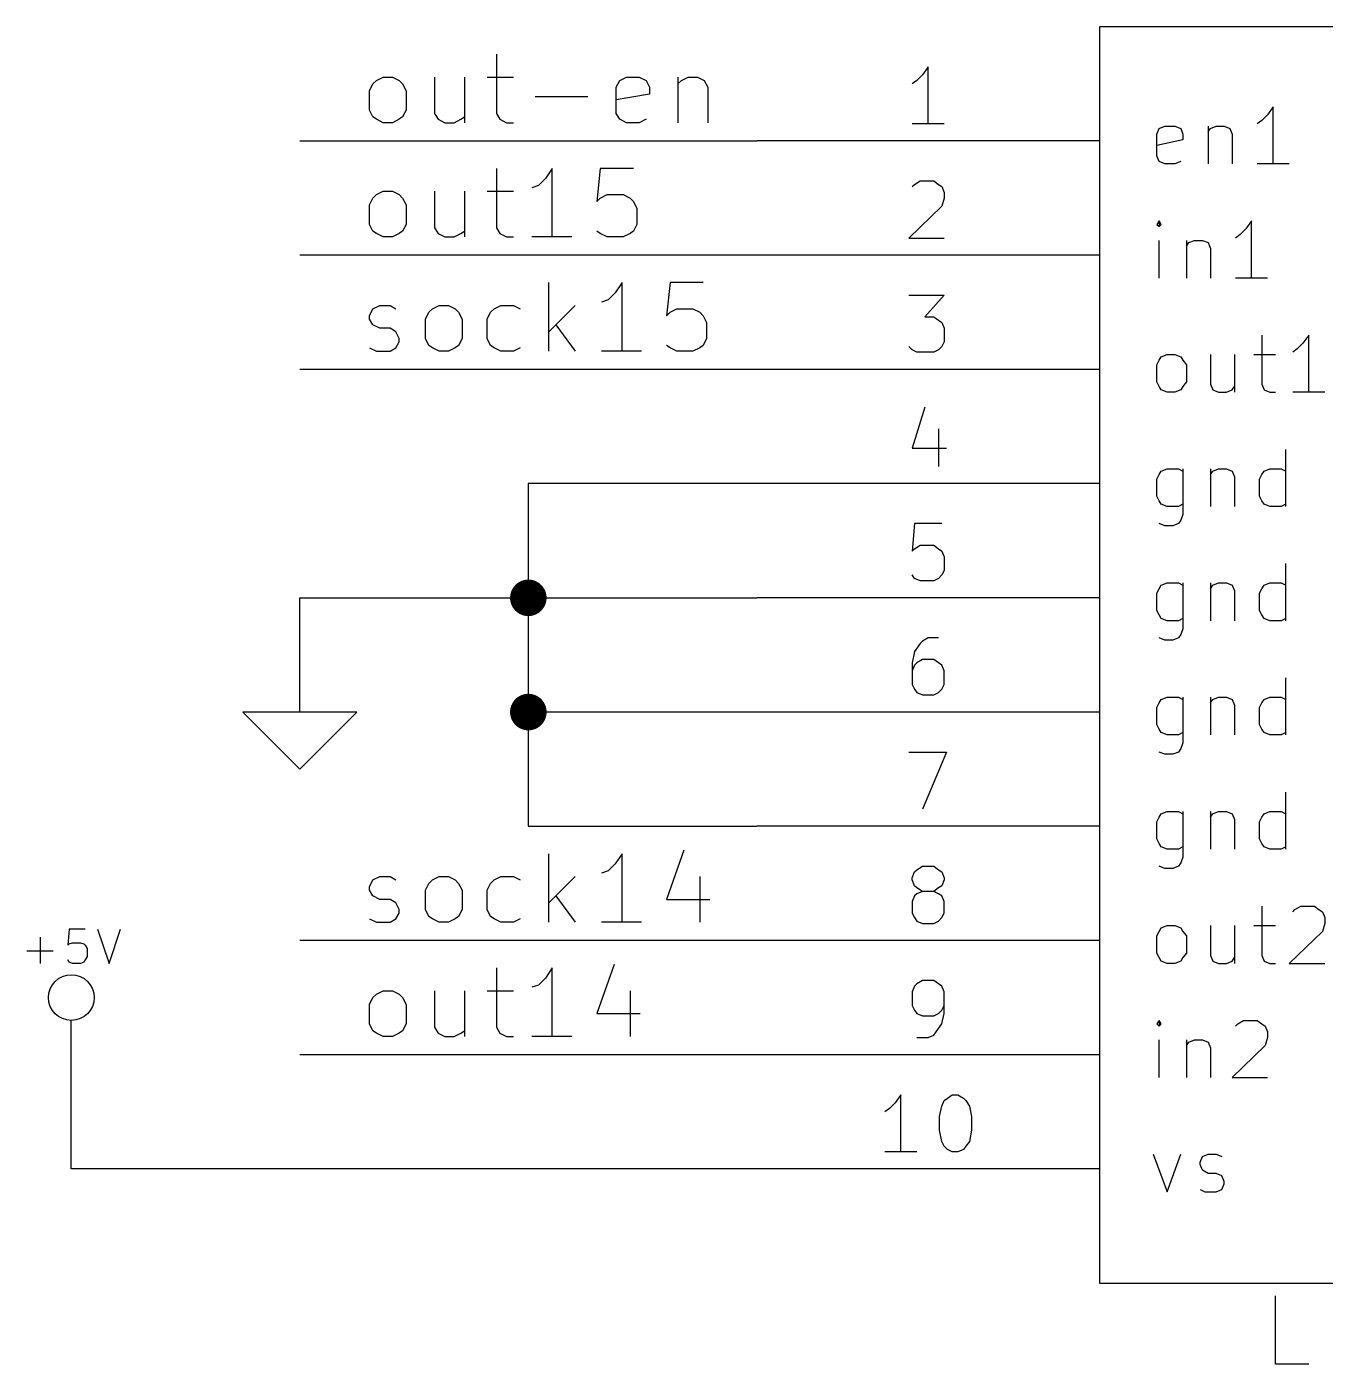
# Model space of a CAD drawing. Extents: x 4000 to 326700, y 4000 to 230000.
# Drawn here: x 204610 to 215975, y 108290 to 120000 of the extents above; entities that cross this region are included whole.
import ezdxf

# ---------------------------------------------------------------- set-up
doc = ezdxf.new("R2010")
doc.units = 0
for name, color, linetype in [('BLACK', 1, 'CONTINUOUS'), ('CYAN', 4, 'CONTINUOUS'), ('GREEN', 3, 'CONTINUOUS'), ('RED', 5, 'CONTINUOUS')]:
    doc.layers.add(name, color=color, linetype=linetype)

msp = doc.modelspace()

# ---------------------------------------------------------------- linework, layer by layer
at = {"layer": 'BLACK'}
for p, q in [((208720, 119760), (208720, 119240)), ((207670, 119530), (207730, 119560)), ((207730, 119560), (207810, 119560)), ((207810, 119560), (207870, 119530)), ((208180, 119560), (208180, 119240)), ((208440, 119560), (208440, 119160)), ((208640, 119560), (208870, 119560)), ((209800, 119530), (209860, 119560)), ((209860, 119560), (209970, 119560)), ((209970, 119560), (210030, 119530)), ((210310, 119560), (210310, 119160)), ((210340, 119530), (210400, 119560)), ((210400, 119560), (210480, 119560)), ((210480, 119560), (210540, 119530)), ((207610, 119440), (207640, 119500)), ((207640, 119500), (207670, 119530)), ((207870, 119530), (207900, 119500)), ((207900, 119500), (207930, 119440)), ((209770, 119470), (209800, 119530)), ((209770, 119240), (209770, 119470)), ((210030, 119530), (210060, 119470)), ((210060, 119470), (210060, 119410)), ((210310, 119500), (210340, 119530)), ((210540, 119530), (210570, 119470)), ((210570, 119470), (210570, 119160)), ((207610, 119270), (207610, 119440)), ((207930, 119440), (207930, 119270)), ((209060, 119390), (209520, 119390)), ((210060, 119410), (209770, 119360)), ((207640, 119210), (207610, 119270)), ((207670, 119190), (207640, 119210)), ((207900, 119210), (207870, 119190)), ((207930, 119270), (207900, 119210)), ((208180, 119240), (208210, 119190)), ((208410, 119190), (208440, 119210)), ((208720, 119240), (208750, 119190)), ((209800, 119190), (209770, 119240)), ((207730, 119160), (207670, 119190)), ((207810, 119160), (207730, 119160)), ((207870, 119190), (207810, 119160)), ((208210, 119190), (208270, 119160)), ((208270, 119160), (208350, 119160)), ((208350, 119160), (208410, 119190)), ((208750, 119190), (208810, 119160)), ((208810, 119160), (208870, 119160)), ((209860, 119160), (209800, 119190)), ((209970, 119160), (209860, 119160)), ((210030, 119190), (209970, 119160)), ((208720, 118760), (208720, 118240)), ((209210, 118760), (209150, 118670)), ((209210, 118160), (209210, 118760)), ((209630, 118760), (209600, 118470)), ((209920, 118760), (209630, 118760)), ((209150, 118670), (209090, 118610)), ((207640, 118500), (207670, 118530)), ((207670, 118530), (207730, 118560)), ((207730, 118560), (207810, 118560)), ((207810, 118560), (207870, 118530)), ((207870, 118530), (207900, 118500)), ((208180, 118560), (208180, 118240)), ((208440, 118560), (208440, 118160)), ((208640, 118560), (208870, 118560)), ((209090, 118610), (209030, 118590)), ((209630, 118500), (209690, 118530)), ((209690, 118530), (209830, 118530)), ((209830, 118530), (209890, 118500)), ((207610, 118440), (207640, 118500)), ((207610, 118270), (207610, 118440)), ((207900, 118500), (207930, 118440)), ((207930, 118440), (207930, 118270)), ((209600, 118470), (209630, 118500)), ((209890, 118500), (209920, 118470)), ((209920, 118470), (209950, 118410)), ((209950, 118410), (209950, 118270)), ((207640, 118210), (207610, 118270)), ((207670, 118190), (207640, 118210)), ((207730, 118160), (207670, 118190)), ((207810, 118160), (207730, 118160)), ((207870, 118190), (207810, 118160)), ((207900, 118210), (207870, 118190)), ((207930, 118270), (207900, 118210)), ((208180, 118240), (208210, 118190)), ((208210, 118190), (208270, 118160)), ((208270, 118160), (208350, 118160)), ((208350, 118160), (208410, 118190)), ((208410, 118190), (208440, 118210)), ((208720, 118240), (208750, 118190)), ((208750, 118190), (208810, 118160)), ((208810, 118160), (208870, 118160)), ((209380, 118160), (209030, 118160)), ((209630, 118190), (209600, 118210)), ((209690, 118160), (209630, 118190)), ((209830, 118160), (209690, 118160)), ((209890, 118190), (209830, 118160)), ((209920, 118210), (209890, 118190)), ((209950, 118270), (209920, 118210)), ((209180, 117160), (209180, 117760)), ((209820, 117760), (209760, 117670)), ((209820, 117160), (209820, 117760)), ((210240, 117760), (210210, 117470)), ((210530, 117760), (210240, 117760)), ((209700, 117610), (209640, 117590)), ((209760, 117670), (209700, 117610)), ((207610, 117470), (207640, 117530)), ((207610, 117440), (207610, 117470)), ((207640, 117530), (207700, 117560)), ((207700, 117560), (207790, 117560)), ((207790, 117560), (207840, 117530)), ((208100, 117440), (208130, 117500)), ((208130, 117500), (208160, 117530)), ((208160, 117530), (208220, 117560)), ((208220, 117560), (208300, 117560)), ((208300, 117560), (208360, 117530)), ((208360, 117530), (208390, 117500)), ((208390, 117500), (208420, 117440)), ((208640, 117440), (208670, 117500)), ((208670, 117500), (208700, 117530)), ((208700, 117530), (208760, 117560)), ((208760, 117560), (208870, 117560)), ((208870, 117560), (208930, 117530)), ((209410, 117560), (209180, 117330)), ((210210, 117470), (210240, 117500)), ((210240, 117500), (210300, 117530)), ((210300, 117530), (210440, 117530)), ((210440, 117530), (210500, 117500)), ((210500, 117500), (210530, 117470)), ((210530, 117470), (210560, 117410)), ((207640, 117390), (207610, 117440)), ((207700, 117360), (207640, 117390)), ((207790, 117360), (207700, 117360)), ((207840, 117330), (207790, 117360)), ((208100, 117270), (208100, 117440)), ((208420, 117440), (208420, 117270)), ((208640, 117270), (208640, 117440)), ((209240, 117390), (209410, 117160)), ((210560, 117410), (210560, 117270)), ((207870, 117270), (207840, 117330)), ((207840, 117190), (207870, 117240)), ((207870, 117240), (207870, 117270)), ((208130, 117210), (208100, 117270)), ((208420, 117270), (208390, 117210)), ((208670, 117210), (208640, 117270)), ((210560, 117270), (210530, 117210)), ((207610, 117190), (207670, 117160)), ((207670, 117160), (207790, 117160)), ((207790, 117160), (207840, 117190)), ((208160, 117190), (208130, 117210)), ((208220, 117160), (208160, 117190)), ((208300, 117160), (208220, 117160)), ((208360, 117190), (208300, 117160)), ((208390, 117210), (208360, 117190)), ((208700, 117190), (208670, 117210)), ((208760, 117160), (208700, 117190)), ((208870, 117160), (208760, 117160)), ((208930, 117190), (208870, 117160)), ((209990, 117160), (209640, 117160)), ((210240, 117190), (210210, 117210)), ((210300, 117160), (210240, 117190)), ((210440, 117160), (210300, 117160)), ((210500, 117190), (210440, 117160)), ((210530, 117210), (210500, 117190)), ((210360, 112790), (210210, 112360)), ((209180, 112160), (209180, 112760)), ((209760, 112670), (209700, 112610)), ((209820, 112760), (209760, 112670)), ((209820, 112160), (209820, 112760)), ((207640, 112530), (207700, 112560)), ((207700, 112560), (207790, 112560)), ((207790, 112560), (207840, 112530)), ((208160, 112530), (208220, 112560)), ((208220, 112560), (208300, 112560)), ((208300, 112560), (208360, 112530)), ((208700, 112530), (208760, 112560)), ((208760, 112560), (208870, 112560)), ((208870, 112560), (208930, 112530)), ((209410, 112560), (209180, 112330)), ((209700, 112610), (209640, 112590)), ((210500, 112560), (210500, 112160)), ((207610, 112470), (207640, 112530)), ((207610, 112440), (207610, 112470)), ((207640, 112390), (207610, 112440)), ((208100, 112440), (208130, 112500)), ((208100, 112270), (208100, 112440)), ((208130, 112500), (208160, 112530)), ((208360, 112530), (208390, 112500)), ((208390, 112500), (208420, 112440)), ((208420, 112440), (208420, 112270)), ((208640, 112440), (208670, 112500)), ((208640, 112270), (208640, 112440)), ((208670, 112500), (208700, 112530)), ((207700, 112360), (207640, 112390)), ((207790, 112360), (207700, 112360)), ((207840, 112330), (207790, 112360)), ((207870, 112270), (207840, 112330)), ((209240, 112390), (209410, 112160)), ((210210, 112360), (210590, 112360)), ((207610, 112190), (207670, 112160)), ((207790, 112160), (207840, 112190)), ((207840, 112190), (207870, 112240)), ((207870, 112240), (207870, 112270)), ((208130, 112210), (208100, 112270)), ((208160, 112190), (208130, 112210)), ((208220, 112160), (208160, 112190)), ((208360, 112190), (208300, 112160)), ((208390, 112210), (208360, 112190)), ((208420, 112270), (208390, 112210)), ((208670, 112210), (208640, 112270)), ((208700, 112190), (208670, 112210)), ((208760, 112160), (208700, 112190)), ((208930, 112190), (208870, 112160)), ((207670, 112160), (207790, 112160)), ((208300, 112160), (208220, 112160)), ((208870, 112160), (208760, 112160)), ((209990, 112160), (209640, 112160)), ((208720, 111760), (208720, 111240)), ((209210, 111760), (209150, 111670)), ((209210, 111160), (209210, 111760)), ((209750, 111790), (209600, 111360)), ((209090, 111610), (209030, 111590)), ((209150, 111670), (209090, 111610)), ((207610, 111440), (207640, 111500)), ((207640, 111500), (207670, 111530)), ((207670, 111530), (207730, 111560)), ((207730, 111560), (207810, 111560)), ((207810, 111560), (207870, 111530)), ((207870, 111530), (207900, 111500)), ((207900, 111500), (207930, 111440)), ((208180, 111560), (208180, 111240)), ((208440, 111560), (208440, 111160)), ((208640, 111560), (208870, 111560)), ((209890, 111560), (209890, 111160)), ((207610, 111270), (207610, 111440)), ((207930, 111440), (207930, 111270)), ((207640, 111210), (207610, 111270)), ((207930, 111270), (207900, 111210)), ((209600, 111360), (209980, 111360)), ((207670, 111190), (207640, 111210)), ((207730, 111160), (207670, 111190)), ((207810, 111160), (207730, 111160)), ((207870, 111190), (207810, 111160)), ((207900, 111210), (207870, 111190)), ((208180, 111240), (208210, 111190)), ((208210, 111190), (208270, 111160)), ((208270, 111160), (208350, 111160)), ((208350, 111160), (208410, 111190)), ((208410, 111190), (208440, 111210)), ((208720, 111240), (208750, 111190)), ((208750, 111190), (208810, 111160)), ((208810, 111160), (208870, 111160)), ((209380, 111160), (209030, 111160))]:
    msp.add_line(p, q, dxfattribs=at)
at = {"layer": 'CYAN'}
for p, q in [((215470, 119230), (215420, 119180)), ((215520, 119300), (215470, 119230)), ((215520, 118800), (215520, 119300)), ((214500, 119060), (214520, 119110)), ((214520, 119110), (214570, 119130)), ((214570, 119130), (214660, 119130)), ((214660, 119130), (214710, 119110)), ((214710, 119110), (214730, 119060)), ((214950, 119130), (214950, 118800)), ((214950, 119080), (214970, 119110)), ((214970, 119110), (215020, 119130)), ((215020, 119130), (215090, 119130)), ((215090, 119130), (215140, 119110)), ((215140, 119110), (215160, 119060)), ((215420, 119180), (215380, 119150)), ((214500, 118870), (214500, 119060)), ((214730, 119010), (214500, 118960)), ((214730, 119060), (214730, 119010)), ((215160, 119060), (215160, 118800)), ((214520, 118820), (214500, 118870)), ((214570, 118800), (214520, 118820)), ((214660, 118800), (214570, 118800)), ((214710, 118820), (214660, 118800)), ((215660, 118800), (215380, 118800)), ((214520, 118300), (214500, 118270)), ((214540, 118270), (214520, 118300)), ((214520, 118300), (214520, 118250)), ((215330, 118300), (215280, 118230)), ((215330, 117800), (215330, 118300)), ((214500, 118270), (214520, 118250)), ((214520, 118250), (214540, 118270)), ((215230, 118180), (215190, 118150)), ((215280, 118230), (215230, 118180)), ((214520, 117800), (214520, 118130)), ((214760, 118130), (214760, 117800)), ((214760, 118080), (214780, 118110)), ((214780, 118110), (214830, 118130)), ((214830, 118130), (214900, 118130)), ((214900, 118130), (214950, 118110)), ((214950, 118110), (214970, 118060)), ((214970, 118060), (214970, 117800)), ((215470, 117800), (215190, 117800)), ((215420, 117300), (215420, 116870)), ((215780, 117230), (215730, 117180)), ((215830, 117300), (215780, 117230)), ((215830, 116800), (215830, 117300)), ((214520, 117080), (214540, 117110)), ((214540, 117110), (214590, 117130)), ((214590, 117130), (214660, 117130)), ((214660, 117130), (214710, 117110)), ((214710, 117110), (214730, 117080)), ((214970, 117130), (214970, 116870)), ((215180, 117130), (215180, 116800)), ((215350, 117130), (215540, 117130)), ((215730, 117180), (215690, 117150)), ((214500, 117040), (214520, 117080)), ((214500, 116890), (214500, 117040)), ((214730, 117080), (214760, 117040)), ((214760, 117040), (214760, 116890)), ((214520, 116850), (214500, 116890)), ((214760, 116890), (214730, 116850)), ((214970, 116870), (214990, 116820)), ((215420, 116870), (215440, 116820)), ((214540, 116820), (214520, 116850)), ((214590, 116800), (214540, 116820)), ((214660, 116800), (214590, 116800)), ((214710, 116820), (214660, 116800)), ((214730, 116850), (214710, 116820)), ((214990, 116820), (215040, 116800)), ((215040, 116800), (215110, 116800)), ((215110, 116800), (215160, 116820)), ((215160, 116820), (215180, 116850)), ((215440, 116820), (215490, 116800)), ((215490, 116800), (215540, 116800)), ((215970, 116800), (215690, 116800)), ((215630, 115800), (215630, 116300)), ((214500, 116040), (214520, 116080)), ((214520, 116080), (214540, 116110)), ((214540, 116110), (214590, 116130)), ((214590, 116130), (214690, 116130)), ((214690, 116130), (214730, 116110)), ((214730, 116130), (214730, 115730)), ((214970, 116130), (214970, 115800)), ((214970, 116080), (214990, 116110)), ((214990, 116110), (215040, 116130)), ((215040, 116130), (215110, 116130)), ((215110, 116130), (215160, 116110)), ((215160, 116110), (215180, 116060)), ((215180, 116060), (215180, 115800)), ((215400, 116040), (215420, 116080)), ((215420, 116080), (215440, 116110)), ((215440, 116110), (215490, 116130)), ((215490, 116130), (215590, 116130)), ((215590, 116130), (215630, 116110)), ((214500, 115890), (214500, 116040)), ((215400, 115890), (215400, 116040)), ((214520, 115850), (214500, 115890)), ((214540, 115820), (214520, 115850)), ((214590, 115800), (214540, 115820)), ((214730, 115820), (214690, 115800)), ((215420, 115850), (215400, 115890)), ((215440, 115820), (215420, 115850)), ((215490, 115800), (215440, 115820)), ((215630, 115820), (215590, 115800)), ((214690, 115800), (214590, 115800)), ((214730, 115730), (214710, 115680)), ((215590, 115800), (215490, 115800)), ((214570, 115630), (214520, 115650)), ((214640, 115630), (214570, 115630)), ((214690, 115650), (214640, 115630)), ((214710, 115680), (214690, 115650)), ((215630, 114800), (215630, 115300)), ((214520, 115080), (214540, 115110)), ((214540, 115110), (214590, 115130)), ((214590, 115130), (214690, 115130)), ((214690, 115130), (214730, 115110)), ((214730, 115130), (214730, 114730)), ((214970, 115130), (214970, 114800)), ((214970, 115080), (214990, 115110)), ((214990, 115110), (215040, 115130)), ((215040, 115130), (215110, 115130)), ((215110, 115130), (215160, 115110)), ((215160, 115110), (215180, 115060)), ((215420, 115080), (215440, 115110)), ((215440, 115110), (215490, 115130)), ((215490, 115130), (215590, 115130)), ((215590, 115130), (215630, 115110)), ((214500, 115040), (214520, 115080)), ((214500, 114890), (214500, 115040)), ((215180, 115060), (215180, 114800)), ((215400, 115040), (215420, 115080)), ((215400, 114890), (215400, 115040)), ((214520, 114850), (214500, 114890)), ((215420, 114850), (215400, 114890)), ((214540, 114820), (214520, 114850)), ((214590, 114800), (214540, 114820)), ((214690, 114800), (214590, 114800)), ((214730, 114820), (214690, 114800)), ((215440, 114820), (215420, 114850)), ((215490, 114800), (215440, 114820)), ((215590, 114800), (215490, 114800)), ((215630, 114820), (215590, 114800)), ((214570, 114630), (214520, 114650)), ((214690, 114650), (214640, 114630)), ((214710, 114680), (214690, 114650)), ((214730, 114730), (214710, 114680)), ((214640, 114630), (214570, 114630)), ((215630, 113800), (215630, 114300)), ((214500, 114040), (214520, 114080)), ((214520, 114080), (214540, 114110)), ((214540, 114110), (214590, 114130)), ((214590, 114130), (214690, 114130)), ((214690, 114130), (214730, 114110)), ((214730, 114130), (214730, 113730)), ((214970, 114130), (214970, 113800)), ((214970, 114080), (214990, 114110)), ((214990, 114110), (215040, 114130)), ((215040, 114130), (215110, 114130)), ((215110, 114130), (215160, 114110)), ((215160, 114110), (215180, 114060)), ((215180, 114060), (215180, 113800)), ((215400, 114040), (215420, 114080)), ((215420, 114080), (215440, 114110)), ((215440, 114110), (215490, 114130)), ((215490, 114130), (215590, 114130)), ((215590, 114130), (215630, 114110)), ((214500, 113890), (214500, 114040)), ((215400, 113890), (215400, 114040)), ((214520, 113850), (214500, 113890)), ((214540, 113820), (214520, 113850)), ((215420, 113850), (215400, 113890)), ((215440, 113820), (215420, 113850)), ((214590, 113800), (214540, 113820)), ((214690, 113800), (214590, 113800)), ((214730, 113820), (214690, 113800)), ((214730, 113730), (214710, 113680)), ((215490, 113800), (215440, 113820)), ((215590, 113800), (215490, 113800)), ((215630, 113820), (215590, 113800)), ((214570, 113630), (214520, 113650)), ((214640, 113630), (214570, 113630)), ((214690, 113650), (214640, 113630)), ((214710, 113680), (214690, 113650)), ((215630, 112800), (215630, 113300)), ((214540, 113110), (214590, 113130)), ((214590, 113130), (214690, 113130)), ((214690, 113130), (214730, 113110)), ((214730, 113130), (214730, 112730)), ((214970, 113130), (214970, 112800)), ((214990, 113110), (215040, 113130)), ((215040, 113130), (215110, 113130)), ((215110, 113130), (215160, 113110)), ((215440, 113110), (215490, 113130)), ((215490, 113130), (215590, 113130)), ((215590, 113130), (215630, 113110)), ((214500, 113040), (214520, 113080)), ((214500, 112890), (214500, 113040)), ((214520, 113080), (214540, 113110)), ((214970, 113080), (214990, 113110)), ((215160, 113110), (215180, 113060)), ((215180, 113060), (215180, 112800)), ((215400, 113040), (215420, 113080)), ((215400, 112890), (215400, 113040)), ((215420, 113080), (215440, 113110)), ((214520, 112850), (214500, 112890)), ((215420, 112850), (215400, 112890)), ((214540, 112820), (214520, 112850)), ((214590, 112800), (214540, 112820)), ((214690, 112800), (214590, 112800)), ((214730, 112820), (214690, 112800)), ((215440, 112820), (215420, 112850)), ((215490, 112800), (215440, 112820)), ((215590, 112800), (215490, 112800)), ((215630, 112820), (215590, 112800)), ((214710, 112680), (214690, 112650)), ((214730, 112730), (214710, 112680)), ((214570, 112630), (214520, 112650)), ((214640, 112630), (214570, 112630)), ((214690, 112650), (214640, 112630)), ((215420, 112300), (215420, 111870)), ((215710, 112270), (215760, 112300)), ((215760, 112300), (215880, 112300)), ((215880, 112300), (215920, 112270)), ((215690, 112250), (215710, 112270)), ((215920, 112270), (215950, 112250)), ((215950, 112250), (215970, 112200)), ((215970, 112200), (215970, 112150)), ((204980, 112100), (204970, 111960)), ((205120, 112100), (204980, 112100)), ((205230, 112100), (205330, 111800)), ((205330, 111800), (205430, 112100)), ((214500, 112040), (214520, 112080)), ((214520, 112080), (214540, 112110)), ((214540, 112110), (214590, 112130)), ((214590, 112130), (214660, 112130)), ((214660, 112130), (214710, 112110)), ((214710, 112110), (214730, 112080)), ((214730, 112080), (214760, 112040)), ((214970, 112130), (214970, 111870)), ((215180, 112130), (215180, 111800)), ((215350, 112130), (215540, 112130)), ((215950, 112080), (215660, 111800)), ((215970, 112150), (215950, 112080)), ((204730, 111800), (204730, 112030)), ((204970, 111960), (204980, 111970)), ((204980, 111970), (205010, 111980)), ((205010, 111980), (205080, 111980)), ((205080, 111980), (205110, 111970)), ((205110, 111970), (205120, 111960)), ((205120, 111960), (205140, 111930)), ((214500, 111890), (214500, 112040)), ((214760, 112040), (214760, 111890)), ((204610, 111910), (204840, 111910)), ((205140, 111860), (205120, 111830)), ((205140, 111930), (205140, 111860)), ((214520, 111850), (214500, 111890)), ((214540, 111820), (214520, 111850)), ((214730, 111850), (214710, 111820)), ((214760, 111890), (214730, 111850)), ((214970, 111870), (214990, 111820)), ((215160, 111820), (215180, 111850)), ((215420, 111870), (215440, 111820)), ((204980, 111810), (204970, 111830)), ((205010, 111800), (204980, 111810)), ((205080, 111800), (205010, 111800)), ((205110, 111810), (205080, 111800)), ((205120, 111830), (205110, 111810)), ((214590, 111800), (214540, 111820)), ((214660, 111800), (214590, 111800)), ((214710, 111820), (214660, 111800)), ((214990, 111820), (215040, 111800)), ((215040, 111800), (215110, 111800)), ((215110, 111800), (215160, 111820)), ((215440, 111820), (215490, 111800)), ((215490, 111800), (215540, 111800)), ((215660, 111800), (215970, 111800)), ((214520, 111300), (214500, 111270)), ((214500, 111270), (214520, 111250)), ((214540, 111270), (214520, 111300)), ((214520, 111300), (214520, 111250)), ((214520, 111250), (214540, 111270)), ((215190, 111250), (215210, 111270)), ((215210, 111270), (215260, 111300)), ((215260, 111300), (215380, 111300)), ((215380, 111300), (215420, 111270)), ((215420, 111270), (215450, 111250)), ((215450, 111250), (215470, 111200)), ((214520, 110800), (214520, 111130)), ((214760, 111130), (214760, 110800)), ((214780, 111110), (214830, 111130)), ((214830, 111130), (214900, 111130)), ((214900, 111130), (214950, 111110)), ((215470, 111150), (215450, 111080)), ((215470, 111200), (215470, 111150)), ((214760, 111080), (214780, 111110)), ((214950, 111110), (214970, 111060)), ((214970, 111060), (214970, 110800)), ((215450, 111080), (215160, 110800)), ((215160, 110800), (215470, 110800)), ((214470, 110130), (214590, 109800)), ((214590, 109800), (214710, 110130)), ((214880, 110060), (214900, 110110)), ((214900, 110110), (214950, 110130)), ((214950, 110130), (215020, 110130)), ((215020, 110130), (215070, 110110)), ((214880, 110040), (214880, 110060)), ((214900, 109990), (214880, 110040)), ((214950, 109960), (214900, 109990)), ((215020, 109960), (214950, 109960)), ((215070, 109940), (215020, 109960)), ((215090, 109890), (215070, 109940)), ((215070, 109820), (215090, 109870)), ((215090, 109870), (215090, 109890)), ((214880, 109820), (214920, 109800)), ((214920, 109800), (215020, 109800)), ((215020, 109800), (215070, 109820)), ((215540, 108290), (215540, 108890)), ((215830, 108290), (215540, 108290))]:
    msp.add_line(p, q, dxfattribs=at)
at = {"layer": 'GREEN'}
for p, q in [((207000, 119000), (211000, 119000)), ((211000, 118000), (207000, 118000)), ((211000, 117000), (207000, 117000)), ((211000, 116000), (209000, 116000)), ((209000, 116000), (209000, 113000)), ((207000, 114000), (207000, 115000)), ((207000, 115000), (211000, 115000)), ((211000, 114000), (209000, 114000)), ((209000, 113000), (211000, 113000)), ((211000, 112000), (207000, 112000)), ((205000, 110000), (205000, 111000)), ((211000, 111000), (207000, 111000)), ((211000, 110000), (205000, 110000))]:
    msp.add_line(p, q, dxfattribs=at)
at = {"layer": 'GREEN', "const_width": 160}
for points in [[(208920, 115000, 1), (209080, 115000, 1)], [(208920, 114000, 1), (209080, 114000, 1)]]:
    msp.add_lwpolyline(points, format="xyb", close=True, dxfattribs=at)
at = {"layer": 'RED'}
for p, q in [((214000, 120000), (214000, 109000)), ((219000, 120000), (214000, 120000)), ((212450, 119580), (212400, 119530)), ((212500, 119650), (212450, 119580)), ((212500, 119150), (212500, 119650)), ((212400, 119530), (212360, 119500)), ((212640, 119150), (212360, 119150)), ((214000, 119000), (211000, 119000)), ((212380, 118620), (212430, 118650)), ((212430, 118650), (212550, 118650)), ((212550, 118650), (212590, 118620)), ((212360, 118600), (212380, 118620)), ((212590, 118620), (212620, 118600)), ((212620, 118600), (212640, 118550)), ((212640, 118550), (212640, 118500)), ((212620, 118430), (212330, 118150)), ((212640, 118500), (212620, 118430)), ((212330, 118150), (212640, 118150)), ((214000, 118000), (211000, 118000)), ((212330, 117650), (212640, 117650)), ((212640, 117650), (212470, 117460)), ((212470, 117460), (212550, 117460)), ((212550, 117460), (212590, 117430)), ((212590, 117430), (212620, 117410)), ((212620, 117410), (212640, 117360)), ((212640, 117360), (212640, 117240)), ((212640, 117240), (212620, 117200)), ((212360, 117170), (212330, 117200)), ((212400, 117150), (212360, 117170)), ((212550, 117150), (212400, 117150)), ((212590, 117170), (212550, 117150)), ((212620, 117200), (212590, 117170)), ((214000, 117000), (211000, 117000)), ((212470, 116670), (212360, 116310)), ((212590, 116480), (212590, 116150)), ((212360, 116310), (212660, 116310)), ((214000, 116000), (211000, 116000)), ((212380, 115650), (212360, 115410)), ((212620, 115650), (212380, 115650)), ((212360, 115410), (212380, 115430)), ((212380, 115430), (212430, 115460)), ((212430, 115460), (212550, 115460)), ((212550, 115460), (212590, 115430)), ((212590, 115430), (212620, 115410)), ((212620, 115410), (212640, 115360)), ((212640, 115360), (212640, 115240)), ((212640, 115240), (212620, 115200)), ((212380, 115170), (212360, 115200)), ((212430, 115150), (212380, 115170)), ((212550, 115150), (212430, 115150)), ((212590, 115170), (212550, 115150)), ((212620, 115200), (212590, 115170)), ((214000, 115000), (211000, 115000)), ((212500, 114650), (212450, 114620)), ((212590, 114650), (212500, 114650)), ((212380, 114530), (212360, 114430)), ((212430, 114600), (212380, 114530)), ((212450, 114620), (212430, 114600)), ((212360, 114430), (212360, 114240)), ((212380, 114410), (212360, 114360)), ((212400, 114430), (212380, 114410)), ((212450, 114460), (212400, 114430)), ((212550, 114460), (212450, 114460)), ((212590, 114430), (212550, 114460)), ((212620, 114410), (212590, 114430)), ((212640, 114360), (212620, 114410)), ((212640, 114240), (212640, 114360)), ((212360, 114240), (212380, 114200)), ((212380, 114200), (212400, 114170)), ((212590, 114170), (212620, 114200)), ((212620, 114200), (212640, 114240)), ((212400, 114170), (212450, 114150)), ((212450, 114150), (212550, 114150)), ((212550, 114150), (212590, 114170)), ((206500, 114000), (207000, 113500)), ((207500, 114000), (206500, 114000)), ((207000, 113500), (207500, 114000)), ((214000, 114000), (211000, 114000)), ((212330, 113650), (212660, 113650)), ((212660, 113650), (212450, 113150)), ((214000, 113000), (211000, 113000)), ((212360, 112550), (212380, 112600)), ((212360, 112530), (212360, 112550)), ((212380, 112600), (212400, 112620)), ((212400, 112620), (212450, 112650)), ((212450, 112650), (212550, 112650)), ((212550, 112650), (212590, 112620)), ((212590, 112620), (212620, 112600)), ((212620, 112600), (212640, 112550)), ((212640, 112550), (212640, 112530)), ((212380, 112480), (212360, 112530)), ((212400, 112460), (212380, 112480)), ((212450, 112430), (212400, 112460)), ((212450, 112430), (212400, 112410)), ((212550, 112430), (212450, 112430)), ((212590, 112460), (212550, 112430)), ((212590, 112410), (212550, 112430)), ((212620, 112480), (212590, 112460)), ((212640, 112530), (212620, 112480)), ((212380, 112390), (212360, 112340)), ((212360, 112340), (212360, 112240)), ((212400, 112410), (212380, 112390)), ((212620, 112390), (212590, 112410)), ((212640, 112340), (212620, 112390)), ((212640, 112240), (212640, 112340)), ((212360, 112240), (212380, 112200)), ((212380, 112200), (212400, 112170)), ((212590, 112170), (212620, 112200)), ((212620, 112200), (212640, 112240)), ((212400, 112170), (212450, 112150)), ((212450, 112150), (212550, 112150)), ((212550, 112150), (212590, 112170)), ((214000, 112000), (211000, 112000)), ((212380, 111600), (212360, 111550)), ((212400, 111620), (212380, 111600)), ((212450, 111650), (212400, 111620)), ((212550, 111650), (212450, 111650)), ((212590, 111620), (212550, 111650)), ((212620, 111600), (212590, 111620)), ((212640, 111550), (212620, 111600)), ((212360, 111550), (212360, 111430)), ((212640, 111360), (212640, 111550)), ((212360, 111430), (212380, 111390)), ((212380, 111390), (212400, 111360)), ((212590, 111360), (212620, 111390)), ((212620, 111390), (212640, 111430)), ((205000, 111000), (205000, 111300)), ((212400, 111360), (212450, 111340)), ((212450, 111340), (212550, 111340)), ((212550, 111340), (212590, 111360)), ((212570, 111200), (212620, 111270)), ((212620, 111270), (212640, 111360)), ((212400, 111150), (212500, 111150)), ((212500, 111150), (212550, 111170)), ((212550, 111170), (212570, 111200)), ((214000, 111000), (211000, 111000)), ((212210, 110580), (212160, 110530)), ((212260, 110650), (212210, 110580)), ((212260, 110150), (212260, 110650)), ((212600, 110460), (212620, 110550)), ((212620, 110550), (212640, 110600)), ((212640, 110600), (212670, 110620)), ((212670, 110620), (212710, 110650)), ((212710, 110650), (212760, 110650)), ((212760, 110650), (212810, 110620)), ((212810, 110620), (212830, 110600)), ((212830, 110600), (212860, 110550)), ((212860, 110550), (212880, 110460)), ((212160, 110530), (212120, 110500)), ((212600, 110340), (212600, 110460)), ((212880, 110460), (212880, 110340)), ((212620, 110240), (212600, 110340)), ((212880, 110340), (212860, 110240)), ((212640, 110200), (212620, 110240)), ((212670, 110170), (212640, 110200)), ((212830, 110200), (212810, 110170)), ((212860, 110240), (212830, 110200)), ((212400, 110150), (212120, 110150)), ((212710, 110150), (212670, 110170)), ((212760, 110150), (212710, 110150)), ((212810, 110170), (212760, 110150)), ((214000, 110000), (211000, 110000)), ((214000, 109000), (219000, 109000))]:
    msp.add_line(p, q, dxfattribs=at)
msp.add_circle((205000, 111500), 200, dxfattribs=at)

doc.saveas('drawing.dxf')
